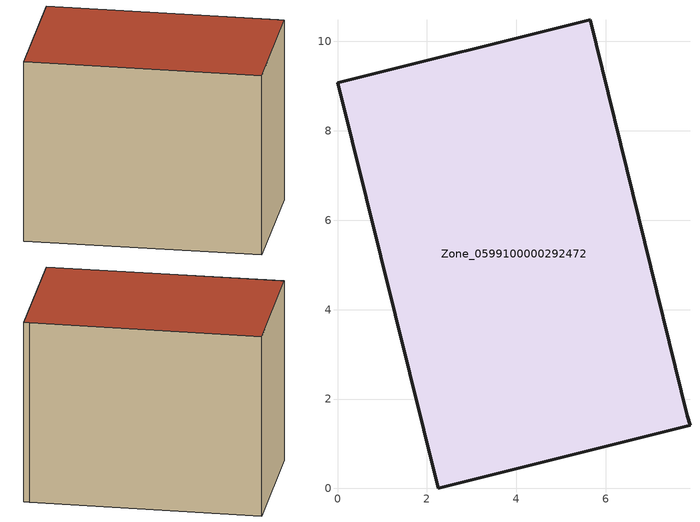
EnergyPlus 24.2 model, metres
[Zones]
Zone_0599100000292472
 floor ground (C_G): 5.65,10.49 7.83,1.62 7.89,1.41 2.25,0 0,9.07 z0
 wall outside (C_F): 7.83,1.62 5.65,10.49 0,9.07 2.25,0 7.89,1.41 7.83,1.62 z0:7.51
 roof outside (C_R): 0,9.07 2.25,0 7.89,1.41 7.83,1.62 5.65,10.49 z7.51
[BUILDING]
Pand.0599100000292472: North Axis=0; Terrain=City; Loads Convergence Tolerance Value=0.04; Temperature Convergence Tolerance Value=0.4; Solar Distribution=FullExterior; Maximum Number of Warmup Days=25; Minimum Number of Warmup Days=1
[Site:Location]
Rotterdam.The.Hague.AP_ZH_NLD Design_Conditions: Latitude=51.96; Longitude=4.45; Time Zone=1; Elevation=-4.5
[SITE:GROUNDTEMPERATURE:BUILDINGSURFACE]
18, 18, 18, 18, 18, 18, 18, 18, 18, 18, 18, 18
[MATERIAL] Thermal Absorptance=0.9; Solar Absorptance=0.7; Visible Absorptance=0.7
Name | Roughness | Thickness | Conductivity | Density | Specific Heat
G.TI.1965-1974 | MediumSmooth | 0.15 | 0.882353 | 540 | 1210
F.TI.1965-1974 | Rough | 0.3 | 0.697674 | 1920 | 840
R.TI.1965-1974 | MediumRough | 0.2 | 0.232558 | 1500 | 1000
[CONSTRUCTION]
C_G: G.TI.1965-1974
C_F: F.TI.1965-1974
C_R: R.TI.1965-1974
[ZONE]
Zone_0599100000292472: Type=1; Multiplier=1; Ceiling Height=Autocalculate; Volume=Autocalculate; Floor Area=autocalculate; Part of Total Floor Area=Yes
[ZONEINFILTRATION:DESIGNFLOWRATE]
Infil_Zone_0599100000292472: Zone or ZoneList or Space or SpaceList=Zone_0599100000292472; Schedule=AlwaysOn; Design Flow Rate Calculation Method=Flow/Area; Flow Rate per Floor Area=0.003; Constant Term Coefficient=1; Temperature Term Coefficient=0; Velocity Term Coefficient=0; Velocity Squared Term Coefficient=0
[HVACTEMPLATE:ZONE:IDEALLOADSAIRSYSTEM]
Zone_0599100000292472: Maximum Heating Supply Air Temperature=50; Minimum Cooling Supply Air Temperature=13; Maximum Heating Supply Air Humidity Ratio=0.0156; Minimum Cooling Supply Air Humidity Ratio=0.0077; Heating Limit=NoLimit; Cooling Limit=NoLimit; Dehumidification Control Type=ConstantSensibleHeatRatio; Cooling Sensible Heat Ratio=0.7; Dehumidification Setpoint=60; Humidification Control Type=None; Humidification Setpoint=30; Outdoor Air Method=None; Outdoor Air Flow Rate per Person=0.00944; Outdoor Air Flow Rate per Zone Floor Area=0; Outdoor Air Flow Rate per Zone=0; Demand Controlled Ventilation Type=None; Outdoor Air Economizer Type=NoEconomizer; Heat Recovery Type=None; Sensible Heat Recovery Effectiveness=0.7; Latent Heat Recovery Effectiveness=0.65
[ZONECONTROL:THERMOSTAT]
ThermostatControl_Zone_0599100000292472: Zone or ZoneList=Zone_0599100000292472; Control Type Schedule=DualSetpointControlType; Control 1=Thermostat_Zone_0599100000292472; Temperature Difference Between Cutout And Setpoint=0
[THERMOSTATSETPOINT:DUALSETPOINT]
Thermostat_Zone_0599100000292472: Heating Setpoint Temperature Schedule=HeatingSetpoint_Zone_0599100000292472; Cooling Setpoint Temperature Schedule=CoolingSetpoint_Zone_0599100000292472
[SCHEDULE:COMPACT]
HeatingSetpoint_Zone_0599100000292472: Through: 12/31, For: AllDays, Until: 24:00, 21
CoolingSetpoint_Zone_0599100000292472: Through: 12/31, For: AllDays, Until: 24:00, 24
DualSetpointControlType: Through: 12/31, For: AllDays, Until: 24:00, 4
AlwaysOn: Through: 12/31, For: AllDays, Until: 24:00, 1
